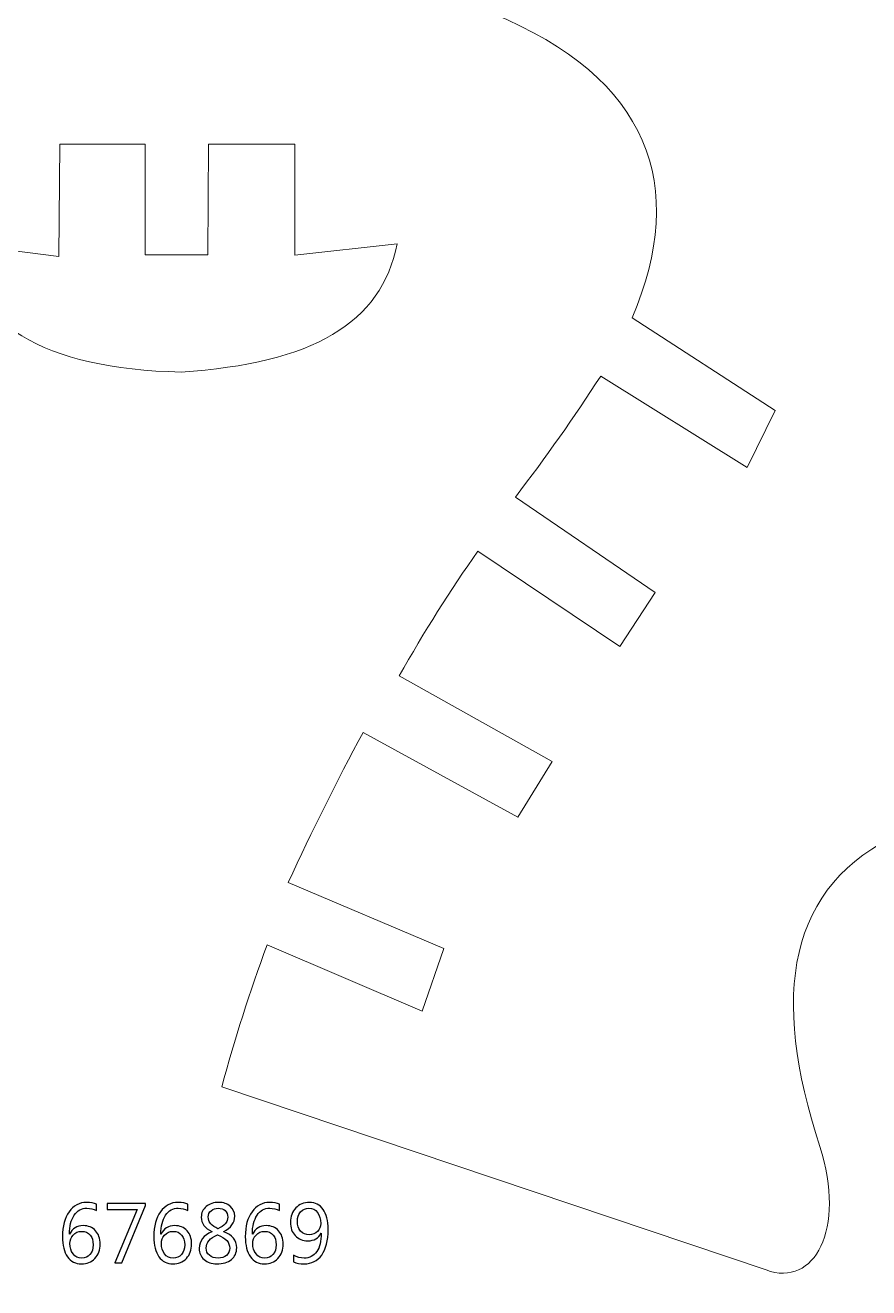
# Model space of a CAD drawing. Header units: centimetres. Extents: x -370 to 378, y -504 to 433.
# Drawn here: x -214.7 to -134.6, y 91.1 to 211 of the extents above; entities that cross this region are included whole.
import ezdxf

# ---------------------------------------------------------------- set-up
doc = ezdxf.new("R2010")
doc.units = ezdxf.units.CM
doc.header["$MEASUREMENT"] = 0
doc.layers.add('Camada 1', color=7, linetype='Continuous')
doc.layers.add('Camada 2', color=20, linetype='Continuous')

msp = doc.modelspace()

# ---------------------------------------------------------------- linework, layer by layer
at = {"layer": 'Camada 1', "lineweight": 9}
for points, knots in [([(216.72, 265.25), (216.72, 265.25), (230.12, 265.32), (230.12, 265.32), (230.12, 265.32), (230.12, 265.32), (230.1, 244.77), (230.1, 244.77), (230.1, 244.77), (230.1, 244.77), (236.36, 244.77), (236.36, 244.77), (236.36, 244.77), (236.36, 244.77), (236.37, 265.18), (236.37, 265.18), (236.37, 265.18), (236.37, 265.18), (256.21, 265.18), (256.21, 265.18), (256.21, 265.18), (256.21, 265.18), (256.21, 244.77), (256.21, 244.77), (256.21, 244.77), (256.21, 244.77), (262.44, 244.77), (262.44, 244.77), (262.44, 244.77), (262.44, 244.77), (262.45, 265.21), (262.45, 265.21), (262.45, 265.21), (262.45, 265.21), (282.35, 265.2), (282.35, 265.2), (282.35, 265.2), (282.35, 265.2), (282.3, 244.78), (282.3, 244.78), (282.3, 244.78), (282.3, 244.78), (288.63, 244.77), (288.63, 244.77), (288.63, 244.77), (288.63, 244.77), (288.65, 265.26), (288.65, 265.26), (288.65, 265.26), (288.65, 265.26), (308.48, 265.28), (308.48, 265.28), (308.48, 265.28), (308.48, 265.28), (308.48, 244.77), (308.48, 244.77), (308.48, 244.77), (308.48, 244.77), (314.69, 244.77), (314.69, 244.77), (314.69, 244.77), (314.69, 244.77), (314.79, 265.25), (314.79, 265.25), (314.79, 265.25), (314.79, 265.25), (334.83, 265.21), (334.83, 265.21), (334.83, 265.21), (334.83, 265.21), (334.89, 244.77), (334.89, 244.77), (334.89, 244.77), (334.89, 244.77), (341.06, 244.77), (341.06, 244.77), (341.06, 244.77), (341.06, 244.77), (341.09, 265.21), (341.09, 265.21), (341.09, 265.21), (341.09, 265.21), (366.92, 265.22), (366.92, 265.22), (366.92, 265.22), (366.92, 265.22), (366.97, 256.87), (366.97, 256.87), (366.97, 256.87), (366.97, 256.87), (360.75, 256.87), (360.75, 256.87), (360.75, 256.87), (360.75, 256.87), (360.75, 232.29), (360.75, 232.29), (360.75, 232.29), (360.75, 232.29), (366.96, 232.3), (366.96, 232.3), (366.96, 232.3), (366.96, 232.3), (366.96, 224.01), (366.96, 224.01), (366.96, 224.01), (366.96, 224.01), (210.2, 224.01), (210.2, 224.01), (210.2, 224.01), (210.2, 224.01), (210.19, 236.57), (210.19, 236.57), (210.19, 236.57), (210.19, 236.57), (189.14, 236.57), (189.14, 236.57), (189.14, 236.57), (185.92, 236.5), (184.44, 233.06), (184.41, 226.83), (184.41, 226.83), (184.67, 216.63), (178.68, 212.36), (173.82, 212.9), (173.82, 212.9), (173.82, 212.9), (176.7, 236.15), (176.7, 236.15), (176.7, 236.15), (176.7, 236.15), (170.54, 236.79), (170.54, 236.79), (170.54, 236.79), (170.54, 236.79), (168.49, 221.6), (168.49, 221.6), (168.49, 221.6), (168.49, 221.6), (4.29, 221.42), (4.29, 221.42), (4.29, 221.42), (4.29, 221.42), (4.29, 209.38), (4.29, 209.38), (4.29, 209.38), (4.29, 209.38), (-1.97, 209.37), (-1.97, 209.37), (-1.97, 209.37), (-1.97, 209.37), (-2.24, 168.07), (-2.24, 168.07), (-2.24, 168.07), (-2.24, 168.07), (-66.59, 160.86), (-66.59, 160.86), (-66.59, 160.86), (-66.59, 160.86), (-120.1, 160.89), (-120.1, 160.89), (-120.1, 160.89), (-122.91, 159.85), (-124.08, 157.5), (-123.29, 153.57), (-123.29, 153.57), (-123.29, 153.57), (-121.42, 147.7), (-121.42, 147.7), (-121.42, 147.7), (-119.66, 142.22), (-119.16, 139.07), (-123.56, 137.25), (-123.56, 137.25), (-123.56, 137.25), (-131.46, 134.3), (-131.46, 134.3), (-131.46, 134.3), (-142.33, 129.37), (-143.93, 118.84), (-139.19, 104.49), (-139.19, 104.49), (-136.72, 96.59), (-139.7, 91.08), (-144.31, 92.77), (-144.31, 92.77), (-144.31, 92.77), (-196.02, 110.18), (-196.02, 110.18), (-196.02, 110.18), (-194.83, 114.68), (-193.39, 119.17), (-191.72, 123.67), (-191.72, 123.67), (-191.72, 123.67), (-176.99, 117.36), (-176.99, 117.36), (-176.99, 117.36), (-176.99, 117.36), (-174.94, 123.3), (-174.94, 123.3), (-174.94, 123.3), (-174.94, 123.3), (-189.72, 129.6), (-189.72, 129.6), (-189.72, 129.6), (-187.47, 134.47), (-185.1, 139.22), (-182.61, 143.84), (-182.61, 143.84), (-182.61, 143.84), (-167.89, 135.79), (-167.89, 135.79), (-167.89, 135.79), (-167.89, 135.79), (-164.64, 141.09), (-164.64, 141.09), (-164.64, 141.09), (-164.64, 141.09), (-179.18, 149.21), (-179.18, 149.21), (-179.18, 149.21), (-176.8, 153.4), (-174.32, 157.38), (-171.69, 161.08), (-171.69, 161.08), (-171.69, 161.08), (-158.22, 152.02), (-158.22, 152.02), (-158.22, 152.02), (-158.22, 152.02), (-154.85, 157.14), (-154.85, 157.14), (-154.85, 157.14), (-154.85, 157.14), (-168.14, 166.2), (-168.14, 166.2), (-168.14, 166.2), (-165.27, 169.95), (-162.56, 173.78), (-160.03, 177.69), (-160.03, 177.69), (-160.03, 177.69), (-146.12, 169.01), (-146.12, 169.01), (-146.12, 169.01), (-146.12, 169.01), (-143.44, 174.44), (-143.44, 174.44), (-143.44, 174.44), (-143.44, 174.44), (-157.04, 183.25), (-157.04, 183.25), (-157.04, 183.25), (-151.69, 195.77), (-155.4, 206.05), (-170.3, 212.16), (-170.3, 212.16), (-196.33, 218.03), (-225.84, 215.09), (-252.77, 201.8), (-252.77, 201.8), (-272.12, 191.19), (-291.08, 177.8), (-311.37, 166), (-311.37, 166), (-321.66, 159.34), (-331.85, 153.37), (-342.74, 148.57), (-342.74, 148.57), (-346.86, 147.22), (-349.73, 146.71), (-351.28, 147.57), (-351.28, 147.57), (-360.97, 156.27), (-365.92, 177.16), (-365.13, 212.75), (-365.13, 212.75), (-363.04, 242.96), (-358.03, 262.69), (-349.49, 269.76), (-349.49, 269.76), (-341.69, 272.71), (-312.34, 273.16), (-268.24, 269.82), (-268.24, 269.82), (-238.22, 267.47), (-208.36, 264.64), (-178.6, 261.52), (-178.6, 261.52), (-161.15, 259.51), (-146.66, 274.84), (-133.66, 298.46), (-133.66, 298.46), (-137.93, 299.19), (-140.95, 302.51), (-141.33, 309.22), (-141.33, 309.22), (-141.25, 317.16), (-137.79, 321.12), (-131.21, 321.7), (-131.21, 321.7), (-128.46, 321.72), (-125.72, 321.69), (-122.98, 321.38), (-122.98, 321.38), (-119.25, 320.93), (-117.52, 322.57), (-117.64, 327.13), (-117.64, 327.13), (-117.64, 327.13), (-117.58, 336.15), (-117.58, 336.15), (-117.58, 336.15), (-117.58, 336.15), (-110.78, 336.15), (-110.78, 336.15), (-110.78, 336.15), (-110.78, 336.15), (-110.77, 349.14), (-110.77, 349.14), (-110.77, 349.14), (-110.77, 349.14), (-99.34, 349.13), (-99.34, 349.13), (-99.34, 349.13), (-99.34, 349.13), (-88.15, 362.88), (-88.15, 362.88), (-88.15, 362.88), (-88.15, 362.88), (-34.12, 362.87), (-34.12, 362.87), (-34.12, 362.87), (-34.12, 362.87), (-34.11, 340.51), (-34.11, 340.51), (-34.11, 340.51), (-34.11, 340.51), (-27.6, 340.51), (-27.6, 340.51), (-27.6, 340.51), (-27.6, 340.51), (-27.69, 325.72), (-27.69, 325.72), (-27.69, 325.72), (-27.87, 322.53), (-30.05, 321.13), (-33.36, 320.6), (-33.36, 320.6), (-33.36, 320.6), (-44.15, 320.59), (-44.15, 320.59), (-44.15, 320.59), (-44.15, 320.59), (-44.15, 311.19), (-44.15, 311.19), (-44.15, 311.19), (-44.15, 311.19), (-32.85, 311.19), (-32.85, 311.19), (-32.85, 311.19), (-18.57, 310.63), (-10.26, 308.44), (-6.27, 303.59), (-6.27, 303.59), (-3.71, 300.56), (-2.15, 297.2), (-2.03, 293.35), (-2.03, 293.35), (-2.03, 293.35), (-1.9, 274.86), (-1.9, 274.86), (-1.9, 274.86), (-1.9, 274.86), (4.41, 274.86), (4.41, 274.86), (4.41, 274.86), (4.41, 274.86), (4.43, 260.31), (4.43, 260.31), (4.43, 260.31), (4.43, 260.31), (175.04, 260.3), (175.04, 260.3), (175.04, 260.3), (175.04, 260.3), (175.02, 268.36), (175.02, 268.36), (175.02, 268.36), (179.18, 281.41), (183.27, 295.03), (187.51, 307.5), (187.51, 307.5), (189.37, 313.03), (192.54, 316.08), (197.01, 315.93), (197.01, 315.93), (202.87, 315.37), (206.19, 311.72), (207.98, 306.1), (207.98, 306.1), (211.36, 293.08), (213.79, 278.85), (216.72, 265.25)], [0, 0, 0, 0, 0.009804, 0.009804, 0.009804, 0.009804, 0.019608, 0.019608, 0.019608, 0.019608, 0.029412, 0.029412, 0.029412, 0.029412, 0.039216, 0.039216, 0.039216, 0.039216, 0.04902, 0.04902, 0.04902, 0.04902, 0.058824, 0.058824, 0.058824, 0.058824, 0.068627, 0.068627, 0.068627, 0.068627, 0.078431, 0.078431, 0.078431, 0.078431, 0.088235, 0.088235, 0.088235, 0.088235, 0.098039, 0.098039, 0.098039, 0.098039, 0.107843, 0.107843, 0.107843, 0.107843, 0.117647, 0.117647, 0.117647, 0.117647, 0.127451, 0.127451, 0.127451, 0.127451, 0.137255, 0.137255, 0.137255, 0.137255, 0.147059, 0.147059, 0.147059, 0.147059, 0.156863, 0.156863, 0.156863, 0.156863, 0.166667, 0.166667, 0.166667, 0.166667, 0.176471, 0.176471, 0.176471, 0.176471, 0.186275, 0.186275, 0.186275, 0.186275, 0.196078, 0.196078, 0.196078, 0.196078, 0.205882, 0.205882, 0.205882, 0.205882, 0.215686, 0.215686, 0.215686, 0.215686, 0.22549, 0.22549, 0.22549, 0.22549, 0.235294, 0.235294, 0.235294, 0.235294, 0.245098, 0.245098, 0.245098, 0.245098, 0.254902, 0.254902, 0.254902, 0.254902, 0.264706, 0.264706, 0.264706, 0.264706, 0.27451, 0.27451, 0.27451, 0.27451, 0.284314, 0.284314, 0.284314, 0.284314, 0.294118, 0.294118, 0.294118, 0.294118, 0.303922, 0.303922, 0.303922, 0.303922, 0.313725, 0.313725, 0.313725, 0.313726, 0.323529, 0.323529, 0.323529, 0.323529, 0.333333, 0.333333, 0.333333, 0.333333, 0.343137, 0.343137, 0.343137, 0.343137, 0.352941, 0.352941, 0.352941, 0.352941, 0.362745, 0.362745, 0.362745, 0.362745, 0.372549, 0.372549, 0.372549, 0.372549, 0.382353, 0.382353, 0.382353, 0.382353, 0.392157, 0.392157, 0.392157, 0.392157, 0.401961, 0.401961, 0.401961, 0.401961, 0.411765, 0.411765, 0.411765, 0.411765, 0.421569, 0.421569, 0.421569, 0.421569, 0.431373, 0.431373, 0.431373, 0.431373, 0.441176, 0.441176, 0.441176, 0.441176, 0.45098, 0.45098, 0.45098, 0.45098, 0.460784, 0.460784, 0.460784, 0.460784, 0.470588, 0.470588, 0.470588, 0.470588, 0.480392, 0.480392, 0.480392, 0.480392, 0.490196, 0.490196, 0.490196, 0.490196, 0.5, 0.5, 0.5, 0.5, 0.509804, 0.509804, 0.509804, 0.509804, 0.519608, 0.519608, 0.519608, 0.519608, 0.529412, 0.529412, 0.529412, 0.529412, 0.539216, 0.539216, 0.539216, 0.539216, 0.54902, 0.54902, 0.54902, 0.54902, 0.558824, 0.558824, 0.558824, 0.558824, 0.568627, 0.568627, 0.568627, 0.568627, 0.578431, 0.578431, 0.578431, 0.578431, 0.588235, 0.588235, 0.588235, 0.588235, 0.598039, 0.598039, 0.598039, 0.598039, 0.607843, 0.607843, 0.607843, 0.607843, 0.617647, 0.617647, 0.617647, 0.617647, 0.627451, 0.627451, 0.627451, 0.627451, 0.637255, 0.637255, 0.637255, 0.637255, 0.647059, 0.647059, 0.647059, 0.647059, 0.656863, 0.656863, 0.656863, 0.656863, 0.666667, 0.666667, 0.666667, 0.666667, 0.676471, 0.676471, 0.676471, 0.676471, 0.686275, 0.686275, 0.686275, 0.686275, 0.696078, 0.696078, 0.696078, 0.696078, 0.705882, 0.705882, 0.705882, 0.705882, 0.715686, 0.715686, 0.715686, 0.715686, 0.72549, 0.72549, 0.72549, 0.72549, 0.735294, 0.735294, 0.735294, 0.735294, 0.745098, 0.745098, 0.745098, 0.745098, 0.754902, 0.754902, 0.754902, 0.754902, 0.764706, 0.764706, 0.764706, 0.764706, 0.77451, 0.77451, 0.77451, 0.77451, 0.784314, 0.784314, 0.784314, 0.784314, 0.794118, 0.794118, 0.794118, 0.794118, 0.803922, 0.803922, 0.803922, 0.803922, 0.813725, 0.813725, 0.813725, 0.813726, 0.823529, 0.823529, 0.823529, 0.823529, 0.833333, 0.833333, 0.833333, 0.833333, 0.843137, 0.843137, 0.843137, 0.843137, 0.852941, 0.852941, 0.852941, 0.852941, 0.862745, 0.862745, 0.862745, 0.862745, 0.872549, 0.872549, 0.872549, 0.872549, 0.882353, 0.882353, 0.882353, 0.882353, 0.892157, 0.892157, 0.892157, 0.892157, 0.901961, 0.901961, 0.901961, 0.901961, 0.911765, 0.911765, 0.911765, 0.911765, 0.921569, 0.921569, 0.921569, 0.921569, 0.931373, 0.931373, 0.931373, 0.931373, 0.941176, 0.941176, 0.941176, 0.941176, 0.95098, 0.95098, 0.95098, 0.95098, 0.960784, 0.960784, 0.960784, 0.960784, 0.970588, 0.970588, 0.970588, 0.970588, 0.980392, 0.980392, 0.980392, 0.980392, 1, 1, 1, 1]), ([(-211.44, 199.75), (-211.44, 199.75), (-203.31, 199.75), (-203.31, 199.75), (-203.31, 199.75), (-203.31, 199.75), (-203.33, 189.23), (-203.33, 189.23), (-203.33, 189.23), (-203.33, 189.23), (-197.36, 189.23), (-197.36, 189.23), (-197.36, 189.23), (-197.36, 189.23), (-197.3, 199.75), (-197.3, 199.75), (-197.3, 199.75), (-197.3, 199.75), (-189.08, 199.75), (-189.08, 199.75), (-189.08, 199.75), (-189.08, 199.75), (-189.08, 189.18), (-189.08, 189.18), (-189.08, 189.18), (-189.08, 189.18), (-179.37, 190.26), (-179.37, 190.26), (-179.37, 190.26), (-180.87, 182.72), (-187.42, 178.9), (-199.89, 178.09), (-199.89, 178.09), (-213.1, 178.33), (-219.97, 182.93), (-221.24, 190.31), (-221.24, 190.31), (-221.24, 190.31), (-211.52, 189.07), (-211.52, 189.07), (-211.52, 189.07), (-211.52, 189.07), (-211.44, 199.75), (-211.44, 199.75)], [0, 0, 0, 0, 0.083333, 0.083333, 0.083333, 0.083333, 0.166667, 0.166667, 0.166667, 0.166667, 0.25, 0.25, 0.25, 0.25, 0.333333, 0.333333, 0.333333, 0.333333, 0.416667, 0.416667, 0.416667, 0.416667, 0.5, 0.5, 0.5, 0.5, 0.583333, 0.583333, 0.583333, 0.583333, 0.666667, 0.666667, 0.666667, 0.666667, 0.75, 0.75, 0.75, 0.75, 0.833333, 0.833333, 0.833333, 0.833333, 1, 1, 1, 1])]:
    msp.add_open_spline(points, degree=3, knots=knots, dxfattribs=at)
at = {"layer": 'Camada 2'}
for points, knots in [([(-207.94, 99.02), (-207.94, 99.02), (-207.94, 98.41), (-207.94, 98.41), (-207.94, 98.41), (-208.23, 98.56), (-208.54, 98.64), (-208.86, 98.64), (-208.86, 98.64), (-209.36, 98.64), (-209.76, 98.41), (-210.06, 97.97), (-210.06, 97.97), (-210.36, 97.52), (-210.51, 96.92), (-210.51, 96.18), (-210.51, 96.18), (-210.51, 96.18), (-210.5, 96.18), (-210.5, 96.18), (-210.5, 96.18), (-210.24, 96.71), (-209.81, 96.98), (-209.21, 96.98), (-209.21, 96.98), (-208.72, 96.98), (-208.32, 96.82), (-208.03, 96.5), (-208.03, 96.5), (-207.74, 96.18), (-207.6, 95.76), (-207.6, 95.23), (-207.6, 95.23), (-207.6, 94.68), (-207.76, 94.22), (-208.1, 93.87), (-208.1, 93.87), (-208.43, 93.52), (-208.85, 93.35), (-209.37, 93.35), (-209.37, 93.35), (-209.93, 93.35), (-210.38, 93.57), (-210.7, 94.02), (-210.7, 94.02), (-211.02, 94.48), (-211.18, 95.11), (-211.18, 95.93), (-211.18, 95.93), (-211.18, 96.92), (-210.97, 97.71), (-210.55, 98.3), (-210.55, 98.3), (-210.13, 98.89), (-209.57, 99.19), (-208.88, 99.19), (-208.88, 99.19), (-208.49, 99.19), (-208.17, 99.13), (-207.94, 99.02)], [0, 0, 0, 0, 0.0625, 0.0625, 0.0625, 0.0625, 0.125, 0.125, 0.125, 0.125, 0.1875, 0.1875, 0.1875, 0.1875, 0.25, 0.25, 0.25, 0.25, 0.3125, 0.3125, 0.3125, 0.3125, 0.375, 0.375, 0.375, 0.375, 0.4375, 0.4375, 0.4375, 0.4375, 0.5, 0.5, 0.5, 0.5, 0.5625, 0.5625, 0.5625, 0.5625, 0.625, 0.625, 0.625, 0.625, 0.6875, 0.6875, 0.6875, 0.6875, 0.75, 0.75, 0.75, 0.75, 0.8125, 0.8125, 0.8125, 0.8125, 0.875, 0.875, 0.875, 0.875, 1, 1, 1, 1]), ([(-203.3, 98.89), (-203.3, 98.89), (-205.53, 93.44), (-205.53, 93.44), (-205.53, 93.44), (-205.53, 93.44), (-206.2, 93.44), (-206.2, 93.44), (-206.2, 93.44), (-206.2, 93.44), (-204.09, 98.51), (-204.09, 98.51), (-204.09, 98.51), (-204.09, 98.51), (-206.93, 98.51), (-206.93, 98.51), (-206.93, 98.51), (-206.93, 98.51), (-206.93, 99.09), (-206.93, 99.09), (-206.93, 99.09), (-206.93, 99.09), (-203.3, 99.09), (-203.3, 99.09), (-203.3, 99.09), (-203.3, 99.09), (-203.3, 98.89), (-203.3, 98.89)], [0, 0, 0, 0, 0.125, 0.125, 0.125, 0.125, 0.25, 0.25, 0.25, 0.25, 0.375, 0.375, 0.375, 0.375, 0.5, 0.5, 0.5, 0.5, 0.625, 0.625, 0.625, 0.625, 0.75, 0.75, 0.75, 0.75, 1, 1, 1, 1]), ([(-199.25, 99.02), (-199.25, 99.02), (-199.25, 98.41), (-199.25, 98.41), (-199.25, 98.41), (-199.54, 98.56), (-199.85, 98.64), (-200.17, 98.64), (-200.17, 98.64), (-200.67, 98.64), (-201.07, 98.41), (-201.37, 97.97), (-201.37, 97.97), (-201.67, 97.52), (-201.82, 96.92), (-201.82, 96.18), (-201.82, 96.18), (-201.82, 96.18), (-201.81, 96.18), (-201.81, 96.18), (-201.81, 96.18), (-201.54, 96.71), (-201.11, 96.98), (-200.51, 96.98), (-200.51, 96.98), (-200.02, 96.98), (-199.63, 96.82), (-199.34, 96.5), (-199.34, 96.5), (-199.05, 96.18), (-198.9, 95.76), (-198.9, 95.23), (-198.9, 95.23), (-198.9, 94.68), (-199.07, 94.22), (-199.4, 93.87), (-199.4, 93.87), (-199.74, 93.52), (-200.16, 93.35), (-200.67, 93.35), (-200.67, 93.35), (-201.24, 93.35), (-201.68, 93.57), (-202.01, 94.02), (-202.01, 94.02), (-202.33, 94.48), (-202.49, 95.11), (-202.49, 95.93), (-202.49, 95.93), (-202.49, 96.92), (-202.28, 97.71), (-201.86, 98.3), (-201.86, 98.3), (-201.44, 98.89), (-200.88, 99.19), (-200.19, 99.19), (-200.19, 99.19), (-199.79, 99.19), (-199.48, 99.13), (-199.25, 99.02)], [0, 0, 0, 0, 0.0625, 0.0625, 0.0625, 0.0625, 0.125, 0.125, 0.125, 0.125, 0.1875, 0.1875, 0.1875, 0.1875, 0.25, 0.25, 0.25, 0.25, 0.3125, 0.3125, 0.3125, 0.3125, 0.375, 0.375, 0.375, 0.375, 0.4375, 0.4375, 0.4375, 0.4375, 0.5, 0.5, 0.5, 0.5, 0.5625, 0.5625, 0.5625, 0.5625, 0.625, 0.625, 0.625, 0.625, 0.6875, 0.6875, 0.6875, 0.6875, 0.75, 0.75, 0.75, 0.75, 0.8125, 0.8125, 0.8125, 0.8125, 0.875, 0.875, 0.875, 0.875, 1, 1, 1, 1]), ([(-196.97, 96.4), (-196.97, 96.4), (-196.97, 96.42), (-196.97, 96.42), (-196.97, 96.42), (-197.64, 96.73), (-197.98, 97.19), (-197.98, 97.79), (-197.98, 97.79), (-197.98, 98.2), (-197.83, 98.53), (-197.52, 98.79), (-197.52, 98.79), (-197.21, 99.06), (-196.81, 99.19), (-196.32, 99.19), (-196.32, 99.19), (-195.88, 99.19), (-195.51, 99.06), (-195.23, 98.82), (-195.23, 98.82), (-194.95, 98.57), (-194.81, 98.26), (-194.81, 97.88), (-194.81, 97.88), (-194.81, 97.25), (-195.15, 96.77), (-195.85, 96.42), (-195.85, 96.42), (-195.85, 96.42), (-195.85, 96.4), (-195.85, 96.4), (-195.85, 96.4), (-195.03, 96.11), (-194.62, 95.6), (-194.62, 94.88), (-194.62, 94.88), (-194.62, 94.41), (-194.79, 94.04), (-195.12, 93.76), (-195.12, 93.76), (-195.46, 93.49), (-195.93, 93.35), (-196.52, 93.35), (-196.52, 93.35), (-197.01, 93.35), (-197.4, 93.48), (-197.72, 93.76), (-197.72, 93.76), (-198.03, 94.03), (-198.18, 94.38), (-198.18, 94.82), (-198.18, 94.82), (-198.18, 95.54), (-197.78, 96.07), (-196.97, 96.4)], [0, 0, 0, 0, 0.066667, 0.066667, 0.066667, 0.066667, 0.133333, 0.133333, 0.133333, 0.133333, 0.2, 0.2, 0.2, 0.2, 0.266667, 0.266667, 0.266667, 0.266667, 0.333333, 0.333333, 0.333333, 0.333333, 0.4, 0.4, 0.4, 0.4, 0.466667, 0.466667, 0.466667, 0.466667, 0.533333, 0.533333, 0.533333, 0.533333, 0.6, 0.6, 0.6, 0.6, 0.666667, 0.666667, 0.666667, 0.666667, 0.733333, 0.733333, 0.733333, 0.733333, 0.8, 0.8, 0.8, 0.8, 0.866667, 0.866667, 0.866667, 0.866667, 1, 1, 1, 1]), ([(-195.47, 97.8), (-195.47, 98.06), (-195.55, 98.26), (-195.71, 98.41), (-195.71, 98.41), (-195.87, 98.56), (-196.1, 98.64), (-196.38, 98.64), (-196.38, 98.64), (-196.64, 98.64), (-196.86, 98.56), (-197.05, 98.4), (-197.05, 98.4), (-197.23, 98.25), (-197.32, 98.05), (-197.32, 97.81), (-197.32, 97.81), (-197.32, 97.31), (-197.01, 96.94), (-196.4, 96.69), (-196.4, 96.69), (-195.78, 96.95), (-195.47, 97.32), (-195.47, 97.8)], [0, 0, 0, 0, 0.142857, 0.142857, 0.142857, 0.142857, 0.285714, 0.285714, 0.285714, 0.285714, 0.428571, 0.428571, 0.428571, 0.428571, 0.571429, 0.571429, 0.571429, 0.571429, 0.714286, 0.714286, 0.714286, 0.714286, 1, 1, 1, 1]), ([(-190.56, 99.02), (-190.56, 99.02), (-190.56, 98.41), (-190.56, 98.41), (-190.56, 98.41), (-190.85, 98.56), (-191.15, 98.64), (-191.48, 98.64), (-191.48, 98.64), (-191.98, 98.64), (-192.38, 98.41), (-192.68, 97.97), (-192.68, 97.97), (-192.98, 97.52), (-193.13, 96.92), (-193.13, 96.18), (-193.13, 96.18), (-193.13, 96.18), (-193.11, 96.18), (-193.11, 96.18), (-193.11, 96.18), (-192.85, 96.71), (-192.42, 96.98), (-191.82, 96.98), (-191.82, 96.98), (-191.33, 96.98), (-190.94, 96.82), (-190.64, 96.5), (-190.64, 96.5), (-190.35, 96.18), (-190.21, 95.76), (-190.21, 95.23), (-190.21, 95.23), (-190.21, 94.68), (-190.37, 94.22), (-190.71, 93.87), (-190.71, 93.87), (-191.04, 93.52), (-191.46, 93.35), (-191.98, 93.35), (-191.98, 93.35), (-192.55, 93.35), (-192.99, 93.57), (-193.31, 94.02), (-193.31, 94.02), (-193.64, 94.48), (-193.8, 95.11), (-193.8, 95.93), (-193.8, 95.93), (-193.8, 96.92), (-193.59, 97.71), (-193.16, 98.3), (-193.16, 98.3), (-192.74, 98.89), (-192.18, 99.19), (-191.49, 99.19), (-191.49, 99.19), (-191.1, 99.19), (-190.79, 99.13), (-190.56, 99.02)], [0, 0, 0, 0, 0.0625, 0.0625, 0.0625, 0.0625, 0.125, 0.125, 0.125, 0.125, 0.1875, 0.1875, 0.1875, 0.1875, 0.25, 0.25, 0.25, 0.25, 0.3125, 0.3125, 0.3125, 0.3125, 0.375, 0.375, 0.375, 0.375, 0.4375, 0.4375, 0.4375, 0.4375, 0.5, 0.5, 0.5, 0.5, 0.5625, 0.5625, 0.5625, 0.5625, 0.625, 0.625, 0.625, 0.625, 0.6875, 0.6875, 0.6875, 0.6875, 0.75, 0.75, 0.75, 0.75, 0.8125, 0.8125, 0.8125, 0.8125, 0.875, 0.875, 0.875, 0.875, 1, 1, 1, 1]), ([(-189.21, 93.54), (-189.21, 93.54), (-189.21, 94.16), (-189.21, 94.16), (-189.21, 94.16), (-188.89, 93.98), (-188.56, 93.89), (-188.21, 93.89), (-188.21, 93.89), (-187.7, 93.89), (-187.3, 94.09), (-187.01, 94.51), (-187.01, 94.51), (-186.73, 94.92), (-186.59, 95.51), (-186.59, 96.27), (-186.59, 96.27), (-186.59, 96.26), (-186.6, 96.26), (-186.6, 96.27), (-186.6, 96.27), (-186.84, 95.78), (-187.26, 95.54), (-187.86, 95.54), (-187.86, 95.54), (-188.35, 95.54), (-188.74, 95.7), (-189.05, 96.03), (-189.05, 96.03), (-189.36, 96.36), (-189.51, 96.78), (-189.51, 97.3), (-189.51, 97.3), (-189.51, 97.85), (-189.35, 98.3), (-189.01, 98.66), (-189.01, 98.66), (-188.67, 99.01), (-188.23, 99.19), (-187.7, 99.19), (-187.7, 99.19), (-187.14, 99.19), (-186.71, 98.97), (-186.4, 98.53), (-186.4, 98.53), (-186.09, 98.09), (-185.93, 97.45), (-185.93, 96.61), (-185.93, 96.61), (-185.93, 95.56), (-186.14, 94.76), (-186.54, 94.19), (-186.54, 94.19), (-186.94, 93.63), (-187.51, 93.35), (-188.22, 93.35), (-188.22, 93.35), (-188.6, 93.35), (-188.93, 93.41), (-189.21, 93.54)], [0, 0, 0, 0, 0.0625, 0.0625, 0.0625, 0.0625, 0.125, 0.125, 0.125, 0.125, 0.1875, 0.1875, 0.1875, 0.1875, 0.25, 0.25, 0.25, 0.25, 0.3125, 0.3125, 0.3125, 0.3125, 0.375, 0.375, 0.375, 0.375, 0.4375, 0.4375, 0.4375, 0.4375, 0.5, 0.5, 0.5, 0.5, 0.5625, 0.5625, 0.5625, 0.5625, 0.625, 0.625, 0.625, 0.625, 0.6875, 0.6875, 0.6875, 0.6875, 0.75, 0.75, 0.75, 0.75, 0.8125, 0.8125, 0.8125, 0.8125, 0.875, 0.875, 0.875, 0.875, 1, 1, 1, 1]), ([(-187.76, 98.64), (-188.07, 98.64), (-188.33, 98.52), (-188.54, 98.29), (-188.54, 98.29), (-188.75, 98.05), (-188.85, 97.75), (-188.85, 97.39), (-188.85, 97.39), (-188.85, 96.99), (-188.75, 96.68), (-188.55, 96.45), (-188.55, 96.45), (-188.34, 96.23), (-188.07, 96.11), (-187.72, 96.11), (-187.72, 96.11), (-187.41, 96.11), (-187.16, 96.22), (-186.94, 96.42), (-186.94, 96.42), (-186.73, 96.63), (-186.63, 96.89), (-186.63, 97.18), (-186.63, 97.18), (-186.63, 97.61), (-186.73, 97.96), (-186.94, 98.23), (-186.94, 98.23), (-187.15, 98.5), (-187.42, 98.64), (-187.76, 98.64)], [0, 0, 0, 0, 0.111111, 0.111111, 0.111111, 0.111111, 0.222222, 0.222222, 0.222222, 0.222222, 0.333333, 0.333333, 0.333333, 0.333333, 0.444444, 0.444444, 0.444444, 0.444444, 0.555556, 0.555556, 0.555556, 0.555556, 0.666667, 0.666667, 0.666667, 0.666667, 0.777778, 0.777778, 0.777778, 0.777778, 1, 1, 1, 1]), ([(-209.35, 96.43), (-209.69, 96.43), (-209.96, 96.32), (-210.16, 96.09), (-210.16, 96.09), (-210.37, 95.86), (-210.47, 95.6), (-210.47, 95.29), (-210.47, 95.29), (-210.47, 94.9), (-210.37, 94.57), (-210.17, 94.3), (-210.17, 94.3), (-209.96, 94.02), (-209.69, 93.89), (-209.34, 93.89), (-209.34, 93.89), (-209.02, 93.89), (-208.76, 94.01), (-208.56, 94.25), (-208.56, 94.25), (-208.36, 94.48), (-208.26, 94.78), (-208.26, 95.15), (-208.26, 95.15), (-208.26, 95.55), (-208.35, 95.86), (-208.54, 96.09), (-208.54, 96.09), (-208.74, 96.32), (-209.01, 96.43), (-209.35, 96.43)], [0, 0, 0, 0, 0.111111, 0.111111, 0.111111, 0.111111, 0.222222, 0.222222, 0.222222, 0.222222, 0.333333, 0.333333, 0.333333, 0.333333, 0.444444, 0.444444, 0.444444, 0.444444, 0.555556, 0.555556, 0.555556, 0.555556, 0.666667, 0.666667, 0.666667, 0.666667, 0.777778, 0.777778, 0.777778, 0.777778, 1, 1, 1, 1]), ([(-200.66, 96.43), (-200.99, 96.43), (-201.26, 96.32), (-201.47, 96.09), (-201.47, 96.09), (-201.68, 95.86), (-201.78, 95.6), (-201.78, 95.29), (-201.78, 95.29), (-201.78, 94.9), (-201.68, 94.57), (-201.47, 94.3), (-201.47, 94.3), (-201.27, 94.02), (-200.99, 93.89), (-200.65, 93.89), (-200.65, 93.89), (-200.33, 93.89), (-200.06, 94.01), (-199.86, 94.25), (-199.86, 94.25), (-199.66, 94.48), (-199.56, 94.78), (-199.56, 95.15), (-199.56, 95.15), (-199.56, 95.55), (-199.66, 95.86), (-199.85, 96.09), (-199.85, 96.09), (-200.04, 96.32), (-200.31, 96.43), (-200.66, 96.43)], [0, 0, 0, 0, 0.111111, 0.111111, 0.111111, 0.111111, 0.222222, 0.222222, 0.222222, 0.222222, 0.333333, 0.333333, 0.333333, 0.333333, 0.444444, 0.444444, 0.444444, 0.444444, 0.555556, 0.555556, 0.555556, 0.555556, 0.666667, 0.666667, 0.666667, 0.666667, 0.777778, 0.777778, 0.777778, 0.777778, 1, 1, 1, 1]), ([(-196.44, 96.1), (-197.16, 95.81), (-197.52, 95.39), (-197.52, 94.85), (-197.52, 94.85), (-197.52, 94.57), (-197.42, 94.34), (-197.21, 94.16), (-197.21, 94.16), (-197, 93.98), (-196.73, 93.89), (-196.39, 93.89), (-196.39, 93.89), (-196.06, 93.89), (-195.8, 93.98), (-195.59, 94.15), (-195.59, 94.15), (-195.38, 94.33), (-195.28, 94.56), (-195.28, 94.83), (-195.28, 94.83), (-195.28, 95.39), (-195.67, 95.82), (-196.44, 96.1)], [0, 0, 0, 0, 0.142857, 0.142857, 0.142857, 0.142857, 0.285714, 0.285714, 0.285714, 0.285714, 0.428571, 0.428571, 0.428571, 0.428571, 0.571429, 0.571429, 0.571429, 0.571429, 0.714286, 0.714286, 0.714286, 0.714286, 1, 1, 1, 1]), ([(-191.96, 96.43), (-192.3, 96.43), (-192.57, 96.32), (-192.78, 96.09), (-192.78, 96.09), (-192.98, 95.86), (-193.09, 95.6), (-193.09, 95.29), (-193.09, 95.29), (-193.09, 94.9), (-192.98, 94.57), (-192.78, 94.3), (-192.78, 94.3), (-192.57, 94.02), (-192.3, 93.89), (-191.96, 93.89), (-191.96, 93.89), (-191.63, 93.89), (-191.37, 94.01), (-191.17, 94.25), (-191.17, 94.25), (-190.97, 94.48), (-190.87, 94.78), (-190.87, 95.15), (-190.87, 95.15), (-190.87, 95.55), (-190.97, 95.86), (-191.16, 96.09), (-191.16, 96.09), (-191.35, 96.32), (-191.62, 96.43), (-191.96, 96.43)], [0, 0, 0, 0, 0.111111, 0.111111, 0.111111, 0.111111, 0.222222, 0.222222, 0.222222, 0.222222, 0.333333, 0.333333, 0.333333, 0.333333, 0.444444, 0.444444, 0.444444, 0.444444, 0.555556, 0.555556, 0.555556, 0.555556, 0.666667, 0.666667, 0.666667, 0.666667, 0.777778, 0.777778, 0.777778, 0.777778, 1, 1, 1, 1])]:
    msp.add_open_spline(points, degree=3, knots=knots, dxfattribs=at)
at = {"layer": 'Camada 2', "lineweight": 9}
for points, knots in [([(-207.94, 99.02), (-207.94, 99.02), (-207.94, 98.41), (-207.94, 98.41), (-207.94, 98.41), (-208.23, 98.56), (-208.54, 98.64), (-208.86, 98.64), (-208.86, 98.64), (-209.36, 98.64), (-209.76, 98.41), (-210.06, 97.97), (-210.06, 97.97), (-210.36, 97.52), (-210.51, 96.92), (-210.51, 96.18), (-210.51, 96.18), (-210.51, 96.18), (-210.5, 96.18), (-210.5, 96.18), (-210.5, 96.18), (-210.24, 96.71), (-209.81, 96.98), (-209.21, 96.98), (-209.21, 96.98), (-208.72, 96.98), (-208.32, 96.82), (-208.03, 96.5), (-208.03, 96.5), (-207.74, 96.18), (-207.6, 95.76), (-207.6, 95.23), (-207.6, 95.23), (-207.6, 94.68), (-207.76, 94.22), (-208.1, 93.87), (-208.1, 93.87), (-208.43, 93.52), (-208.85, 93.35), (-209.37, 93.35), (-209.37, 93.35), (-209.93, 93.35), (-210.38, 93.57), (-210.7, 94.02), (-210.7, 94.02), (-211.02, 94.48), (-211.18, 95.11), (-211.18, 95.93), (-211.18, 95.93), (-211.18, 96.92), (-210.97, 97.71), (-210.55, 98.3), (-210.55, 98.3), (-210.13, 98.89), (-209.57, 99.19), (-208.88, 99.19), (-208.88, 99.19), (-208.49, 99.19), (-208.17, 99.13), (-207.94, 99.02)], [0, 0, 0, 0, 0.0625, 0.0625, 0.0625, 0.0625, 0.125, 0.125, 0.125, 0.125, 0.1875, 0.1875, 0.1875, 0.1875, 0.25, 0.25, 0.25, 0.25, 0.3125, 0.3125, 0.3125, 0.3125, 0.375, 0.375, 0.375, 0.375, 0.4375, 0.4375, 0.4375, 0.4375, 0.5, 0.5, 0.5, 0.5, 0.5625, 0.5625, 0.5625, 0.5625, 0.625, 0.625, 0.625, 0.625, 0.6875, 0.6875, 0.6875, 0.6875, 0.75, 0.75, 0.75, 0.75, 0.8125, 0.8125, 0.8125, 0.8125, 0.875, 0.875, 0.875, 0.875, 1, 1, 1, 1]), ([(-203.3, 98.89), (-203.3, 98.89), (-205.53, 93.44), (-205.53, 93.44), (-205.53, 93.44), (-205.53, 93.44), (-206.2, 93.44), (-206.2, 93.44), (-206.2, 93.44), (-206.2, 93.44), (-204.09, 98.51), (-204.09, 98.51), (-204.09, 98.51), (-204.09, 98.51), (-206.93, 98.51), (-206.93, 98.51), (-206.93, 98.51), (-206.93, 98.51), (-206.93, 99.09), (-206.93, 99.09), (-206.93, 99.09), (-206.93, 99.09), (-203.3, 99.09), (-203.3, 99.09), (-203.3, 99.09), (-203.3, 99.09), (-203.3, 98.89), (-203.3, 98.89)], [0, 0, 0, 0, 0.125, 0.125, 0.125, 0.125, 0.25, 0.25, 0.25, 0.25, 0.375, 0.375, 0.375, 0.375, 0.5, 0.5, 0.5, 0.5, 0.625, 0.625, 0.625, 0.625, 0.75, 0.75, 0.75, 0.75, 1, 1, 1, 1]), ([(-199.25, 99.02), (-199.25, 99.02), (-199.25, 98.41), (-199.25, 98.41), (-199.25, 98.41), (-199.54, 98.56), (-199.85, 98.64), (-200.17, 98.64), (-200.17, 98.64), (-200.67, 98.64), (-201.07, 98.41), (-201.37, 97.97), (-201.37, 97.97), (-201.67, 97.52), (-201.82, 96.92), (-201.82, 96.18), (-201.82, 96.18), (-201.82, 96.18), (-201.81, 96.18), (-201.81, 96.18), (-201.81, 96.18), (-201.54, 96.71), (-201.11, 96.98), (-200.51, 96.98), (-200.51, 96.98), (-200.02, 96.98), (-199.63, 96.82), (-199.34, 96.5), (-199.34, 96.5), (-199.05, 96.18), (-198.9, 95.76), (-198.9, 95.23), (-198.9, 95.23), (-198.9, 94.68), (-199.07, 94.22), (-199.4, 93.87), (-199.4, 93.87), (-199.74, 93.52), (-200.16, 93.35), (-200.67, 93.35), (-200.67, 93.35), (-201.24, 93.35), (-201.68, 93.57), (-202.01, 94.02), (-202.01, 94.02), (-202.33, 94.48), (-202.49, 95.11), (-202.49, 95.93), (-202.49, 95.93), (-202.49, 96.92), (-202.28, 97.71), (-201.86, 98.3), (-201.86, 98.3), (-201.44, 98.89), (-200.88, 99.19), (-200.19, 99.19), (-200.19, 99.19), (-199.79, 99.19), (-199.48, 99.13), (-199.25, 99.02)], [0, 0, 0, 0, 0.0625, 0.0625, 0.0625, 0.0625, 0.125, 0.125, 0.125, 0.125, 0.1875, 0.1875, 0.1875, 0.1875, 0.25, 0.25, 0.25, 0.25, 0.3125, 0.3125, 0.3125, 0.3125, 0.375, 0.375, 0.375, 0.375, 0.4375, 0.4375, 0.4375, 0.4375, 0.5, 0.5, 0.5, 0.5, 0.5625, 0.5625, 0.5625, 0.5625, 0.625, 0.625, 0.625, 0.625, 0.6875, 0.6875, 0.6875, 0.6875, 0.75, 0.75, 0.75, 0.75, 0.8125, 0.8125, 0.8125, 0.8125, 0.875, 0.875, 0.875, 0.875, 1, 1, 1, 1]), ([(-196.97, 96.4), (-196.97, 96.4), (-196.97, 96.42), (-196.97, 96.42), (-196.97, 96.42), (-197.64, 96.73), (-197.98, 97.19), (-197.98, 97.79), (-197.98, 97.79), (-197.98, 98.2), (-197.83, 98.53), (-197.52, 98.79), (-197.52, 98.79), (-197.21, 99.06), (-196.81, 99.19), (-196.32, 99.19), (-196.32, 99.19), (-195.88, 99.19), (-195.51, 99.06), (-195.23, 98.82), (-195.23, 98.82), (-194.95, 98.57), (-194.81, 98.26), (-194.81, 97.88), (-194.81, 97.88), (-194.81, 97.25), (-195.15, 96.77), (-195.85, 96.42), (-195.85, 96.42), (-195.85, 96.42), (-195.85, 96.4), (-195.85, 96.4), (-195.85, 96.4), (-195.03, 96.11), (-194.62, 95.6), (-194.62, 94.88), (-194.62, 94.88), (-194.62, 94.41), (-194.79, 94.04), (-195.12, 93.76), (-195.12, 93.76), (-195.46, 93.49), (-195.93, 93.35), (-196.52, 93.35), (-196.52, 93.35), (-197.01, 93.35), (-197.4, 93.48), (-197.72, 93.76), (-197.72, 93.76), (-198.03, 94.03), (-198.18, 94.38), (-198.18, 94.82), (-198.18, 94.82), (-198.18, 95.54), (-197.78, 96.07), (-196.97, 96.4)], [0, 0, 0, 0, 0.066667, 0.066667, 0.066667, 0.066667, 0.133333, 0.133333, 0.133333, 0.133333, 0.2, 0.2, 0.2, 0.2, 0.266667, 0.266667, 0.266667, 0.266667, 0.333333, 0.333333, 0.333333, 0.333333, 0.4, 0.4, 0.4, 0.4, 0.466667, 0.466667, 0.466667, 0.466667, 0.533333, 0.533333, 0.533333, 0.533333, 0.6, 0.6, 0.6, 0.6, 0.666667, 0.666667, 0.666667, 0.666667, 0.733333, 0.733333, 0.733333, 0.733333, 0.8, 0.8, 0.8, 0.8, 0.866667, 0.866667, 0.866667, 0.866667, 1, 1, 1, 1]), ([(-195.47, 97.8), (-195.47, 98.06), (-195.55, 98.26), (-195.71, 98.41), (-195.71, 98.41), (-195.87, 98.56), (-196.1, 98.64), (-196.38, 98.64), (-196.38, 98.64), (-196.64, 98.64), (-196.86, 98.56), (-197.05, 98.4), (-197.05, 98.4), (-197.23, 98.25), (-197.32, 98.05), (-197.32, 97.81), (-197.32, 97.81), (-197.32, 97.31), (-197.01, 96.94), (-196.4, 96.69), (-196.4, 96.69), (-195.78, 96.95), (-195.47, 97.32), (-195.47, 97.8)], [0, 0, 0, 0, 0.142857, 0.142857, 0.142857, 0.142857, 0.285714, 0.285714, 0.285714, 0.285714, 0.428571, 0.428571, 0.428571, 0.428571, 0.571429, 0.571429, 0.571429, 0.571429, 0.714286, 0.714286, 0.714286, 0.714286, 1, 1, 1, 1]), ([(-190.56, 99.02), (-190.56, 99.02), (-190.56, 98.41), (-190.56, 98.41), (-190.56, 98.41), (-190.85, 98.56), (-191.15, 98.64), (-191.48, 98.64), (-191.48, 98.64), (-191.98, 98.64), (-192.38, 98.41), (-192.68, 97.97), (-192.68, 97.97), (-192.98, 97.52), (-193.13, 96.92), (-193.13, 96.18), (-193.13, 96.18), (-193.13, 96.18), (-193.11, 96.18), (-193.11, 96.18), (-193.11, 96.18), (-192.85, 96.71), (-192.42, 96.98), (-191.82, 96.98), (-191.82, 96.98), (-191.33, 96.98), (-190.94, 96.82), (-190.64, 96.5), (-190.64, 96.5), (-190.35, 96.18), (-190.21, 95.76), (-190.21, 95.23), (-190.21, 95.23), (-190.21, 94.68), (-190.37, 94.22), (-190.71, 93.87), (-190.71, 93.87), (-191.04, 93.52), (-191.46, 93.35), (-191.98, 93.35), (-191.98, 93.35), (-192.55, 93.35), (-192.99, 93.57), (-193.31, 94.02), (-193.31, 94.02), (-193.64, 94.48), (-193.8, 95.11), (-193.8, 95.93), (-193.8, 95.93), (-193.8, 96.92), (-193.59, 97.71), (-193.16, 98.3), (-193.16, 98.3), (-192.74, 98.89), (-192.18, 99.19), (-191.49, 99.19), (-191.49, 99.19), (-191.1, 99.19), (-190.79, 99.13), (-190.56, 99.02)], [0, 0, 0, 0, 0.0625, 0.0625, 0.0625, 0.0625, 0.125, 0.125, 0.125, 0.125, 0.1875, 0.1875, 0.1875, 0.1875, 0.25, 0.25, 0.25, 0.25, 0.3125, 0.3125, 0.3125, 0.3125, 0.375, 0.375, 0.375, 0.375, 0.4375, 0.4375, 0.4375, 0.4375, 0.5, 0.5, 0.5, 0.5, 0.5625, 0.5625, 0.5625, 0.5625, 0.625, 0.625, 0.625, 0.625, 0.6875, 0.6875, 0.6875, 0.6875, 0.75, 0.75, 0.75, 0.75, 0.8125, 0.8125, 0.8125, 0.8125, 0.875, 0.875, 0.875, 0.875, 1, 1, 1, 1]), ([(-189.21, 93.54), (-189.21, 93.54), (-189.21, 94.16), (-189.21, 94.16), (-189.21, 94.16), (-188.89, 93.98), (-188.56, 93.89), (-188.21, 93.89), (-188.21, 93.89), (-187.7, 93.89), (-187.3, 94.09), (-187.01, 94.51), (-187.01, 94.51), (-186.73, 94.92), (-186.59, 95.51), (-186.59, 96.27), (-186.59, 96.27), (-186.59, 96.26), (-186.6, 96.26), (-186.6, 96.27), (-186.6, 96.27), (-186.84, 95.78), (-187.26, 95.54), (-187.86, 95.54), (-187.86, 95.54), (-188.35, 95.54), (-188.74, 95.7), (-189.05, 96.03), (-189.05, 96.03), (-189.36, 96.36), (-189.51, 96.78), (-189.51, 97.3), (-189.51, 97.3), (-189.51, 97.85), (-189.35, 98.3), (-189.01, 98.66), (-189.01, 98.66), (-188.67, 99.01), (-188.23, 99.19), (-187.7, 99.19), (-187.7, 99.19), (-187.14, 99.19), (-186.71, 98.97), (-186.4, 98.53), (-186.4, 98.53), (-186.09, 98.09), (-185.93, 97.45), (-185.93, 96.61), (-185.93, 96.61), (-185.93, 95.56), (-186.14, 94.76), (-186.54, 94.19), (-186.54, 94.19), (-186.94, 93.63), (-187.51, 93.35), (-188.22, 93.35), (-188.22, 93.35), (-188.6, 93.35), (-188.93, 93.41), (-189.21, 93.54)], [0, 0, 0, 0, 0.0625, 0.0625, 0.0625, 0.0625, 0.125, 0.125, 0.125, 0.125, 0.1875, 0.1875, 0.1875, 0.1875, 0.25, 0.25, 0.25, 0.25, 0.3125, 0.3125, 0.3125, 0.3125, 0.375, 0.375, 0.375, 0.375, 0.4375, 0.4375, 0.4375, 0.4375, 0.5, 0.5, 0.5, 0.5, 0.5625, 0.5625, 0.5625, 0.5625, 0.625, 0.625, 0.625, 0.625, 0.6875, 0.6875, 0.6875, 0.6875, 0.75, 0.75, 0.75, 0.75, 0.8125, 0.8125, 0.8125, 0.8125, 0.875, 0.875, 0.875, 0.875, 1, 1, 1, 1]), ([(-187.76, 98.64), (-188.07, 98.64), (-188.33, 98.52), (-188.54, 98.29), (-188.54, 98.29), (-188.75, 98.05), (-188.85, 97.75), (-188.85, 97.39), (-188.85, 97.39), (-188.85, 96.99), (-188.75, 96.68), (-188.55, 96.45), (-188.55, 96.45), (-188.34, 96.23), (-188.07, 96.11), (-187.72, 96.11), (-187.72, 96.11), (-187.41, 96.11), (-187.16, 96.22), (-186.94, 96.42), (-186.94, 96.42), (-186.73, 96.63), (-186.63, 96.89), (-186.63, 97.18), (-186.63, 97.18), (-186.63, 97.61), (-186.73, 97.96), (-186.94, 98.23), (-186.94, 98.23), (-187.15, 98.5), (-187.42, 98.64), (-187.76, 98.64)], [0, 0, 0, 0, 0.111111, 0.111111, 0.111111, 0.111111, 0.222222, 0.222222, 0.222222, 0.222222, 0.333333, 0.333333, 0.333333, 0.333333, 0.444444, 0.444444, 0.444444, 0.444444, 0.555556, 0.555556, 0.555556, 0.555556, 0.666667, 0.666667, 0.666667, 0.666667, 0.777778, 0.777778, 0.777778, 0.777778, 1, 1, 1, 1]), ([(-209.35, 96.43), (-209.69, 96.43), (-209.96, 96.32), (-210.16, 96.09), (-210.16, 96.09), (-210.37, 95.86), (-210.47, 95.6), (-210.47, 95.29), (-210.47, 95.29), (-210.47, 94.9), (-210.37, 94.57), (-210.17, 94.3), (-210.17, 94.3), (-209.96, 94.02), (-209.69, 93.89), (-209.34, 93.89), (-209.34, 93.89), (-209.02, 93.89), (-208.76, 94.01), (-208.56, 94.25), (-208.56, 94.25), (-208.36, 94.48), (-208.26, 94.78), (-208.26, 95.15), (-208.26, 95.15), (-208.26, 95.55), (-208.35, 95.86), (-208.54, 96.09), (-208.54, 96.09), (-208.74, 96.32), (-209.01, 96.43), (-209.35, 96.43)], [0, 0, 0, 0, 0.111111, 0.111111, 0.111111, 0.111111, 0.222222, 0.222222, 0.222222, 0.222222, 0.333333, 0.333333, 0.333333, 0.333333, 0.444444, 0.444444, 0.444444, 0.444444, 0.555556, 0.555556, 0.555556, 0.555556, 0.666667, 0.666667, 0.666667, 0.666667, 0.777778, 0.777778, 0.777778, 0.777778, 1, 1, 1, 1]), ([(-200.66, 96.43), (-200.99, 96.43), (-201.26, 96.32), (-201.47, 96.09), (-201.47, 96.09), (-201.68, 95.86), (-201.78, 95.6), (-201.78, 95.29), (-201.78, 95.29), (-201.78, 94.9), (-201.68, 94.57), (-201.47, 94.3), (-201.47, 94.3), (-201.27, 94.02), (-200.99, 93.89), (-200.65, 93.89), (-200.65, 93.89), (-200.33, 93.89), (-200.06, 94.01), (-199.86, 94.25), (-199.86, 94.25), (-199.66, 94.48), (-199.56, 94.78), (-199.56, 95.15), (-199.56, 95.15), (-199.56, 95.55), (-199.66, 95.86), (-199.85, 96.09), (-199.85, 96.09), (-200.04, 96.32), (-200.31, 96.43), (-200.66, 96.43)], [0, 0, 0, 0, 0.111111, 0.111111, 0.111111, 0.111111, 0.222222, 0.222222, 0.222222, 0.222222, 0.333333, 0.333333, 0.333333, 0.333333, 0.444444, 0.444444, 0.444444, 0.444444, 0.555556, 0.555556, 0.555556, 0.555556, 0.666667, 0.666667, 0.666667, 0.666667, 0.777778, 0.777778, 0.777778, 0.777778, 1, 1, 1, 1]), ([(-196.44, 96.1), (-197.16, 95.81), (-197.52, 95.39), (-197.52, 94.85), (-197.52, 94.85), (-197.52, 94.57), (-197.42, 94.34), (-197.21, 94.16), (-197.21, 94.16), (-197, 93.98), (-196.73, 93.89), (-196.39, 93.89), (-196.39, 93.89), (-196.06, 93.89), (-195.8, 93.98), (-195.59, 94.15), (-195.59, 94.15), (-195.38, 94.33), (-195.28, 94.56), (-195.28, 94.83), (-195.28, 94.83), (-195.28, 95.39), (-195.67, 95.82), (-196.44, 96.1)], [0, 0, 0, 0, 0.142857, 0.142857, 0.142857, 0.142857, 0.285714, 0.285714, 0.285714, 0.285714, 0.428571, 0.428571, 0.428571, 0.428571, 0.571429, 0.571429, 0.571429, 0.571429, 0.714286, 0.714286, 0.714286, 0.714286, 1, 1, 1, 1]), ([(-191.96, 96.43), (-192.3, 96.43), (-192.57, 96.32), (-192.78, 96.09), (-192.78, 96.09), (-192.98, 95.86), (-193.09, 95.6), (-193.09, 95.29), (-193.09, 95.29), (-193.09, 94.9), (-192.98, 94.57), (-192.78, 94.3), (-192.78, 94.3), (-192.57, 94.02), (-192.3, 93.89), (-191.96, 93.89), (-191.96, 93.89), (-191.63, 93.89), (-191.37, 94.01), (-191.17, 94.25), (-191.17, 94.25), (-190.97, 94.48), (-190.87, 94.78), (-190.87, 95.15), (-190.87, 95.15), (-190.87, 95.55), (-190.97, 95.86), (-191.16, 96.09), (-191.16, 96.09), (-191.35, 96.32), (-191.62, 96.43), (-191.96, 96.43)], [0, 0, 0, 0, 0.111111, 0.111111, 0.111111, 0.111111, 0.222222, 0.222222, 0.222222, 0.222222, 0.333333, 0.333333, 0.333333, 0.333333, 0.444444, 0.444444, 0.444444, 0.444444, 0.555556, 0.555556, 0.555556, 0.555556, 0.666667, 0.666667, 0.666667, 0.666667, 0.777778, 0.777778, 0.777778, 0.777778, 1, 1, 1, 1])]:
    msp.add_open_spline(points, degree=3, knots=knots, dxfattribs=at)

doc.saveas('drawing.dxf')
